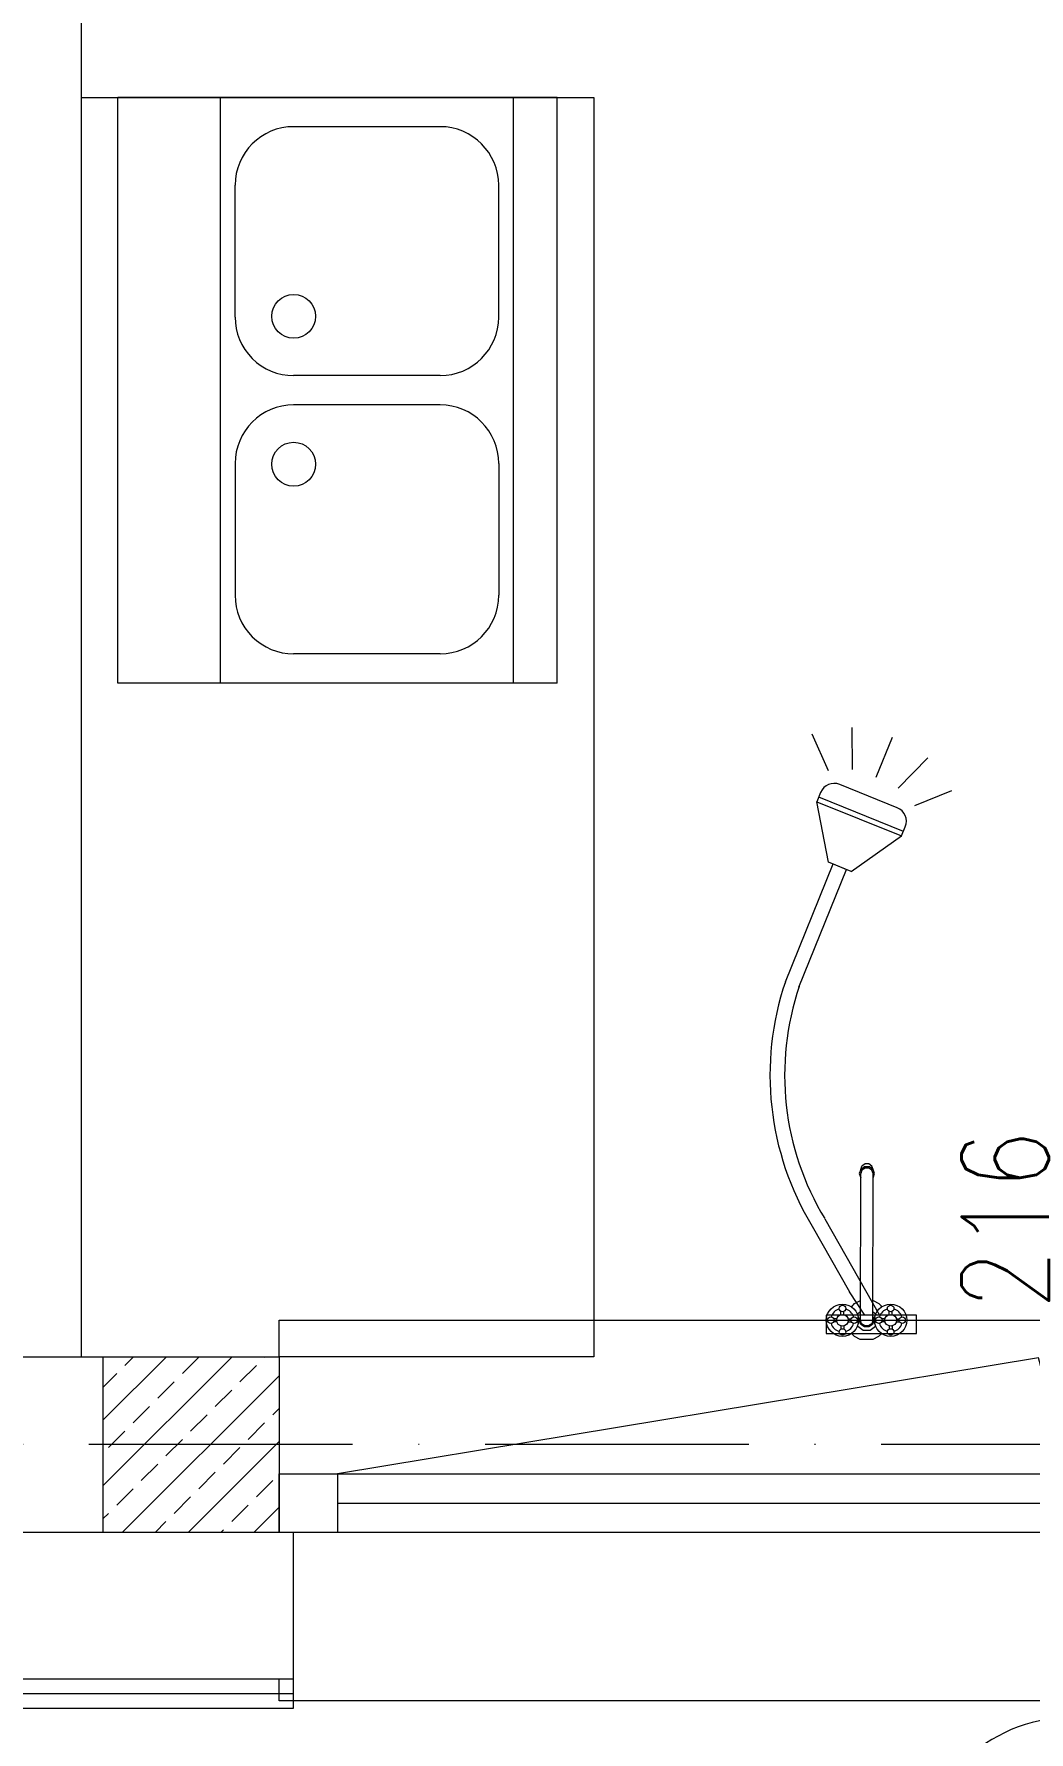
# Model space of a CAD drawing. Header units: millimetres. Extents: x -105266 to 178069, y 491 to 168574.
# Drawn here: x 9782.4 to 9918.3, y 36381.4 to 36613.3 of the extents above; entities that cross this region are included whole.
import ezdxf
from ezdxf.enums import TextEntityAlignment as Align

# ---------------------------------------------------------------- set-up
doc = ezdxf.new("R2010")
doc.units = ezdxf.units.MM
doc.linetypes.add('ACAD_ISO10W100', pattern=[18, 12, -3, 0, -3])
for name, color, linetype, lineweight in [('A01_OSIE', 9, 'ACAD_ISO10W100', 9), ('A02_KONSTRUKCJA', 3, 'Continuous', 15), ('A05_SCIANY', 1, 'Continuous', 20), ('A06_WIDOK', 6, 'Continuous', 15), ('A07_DRZWI_OKNA', 4, 'Continuous', 5), ('A08_OPIS DRZWI_OKIEN', 9, 'Continuous', 9), ('A09_MATERIAL', 251, 'Continuous', 0), ('A09_WYKONCZENIE', 2, 'Continuous', 13), ('A13_WYPOSAZENIE SANITARNE', 41, 'Continuous', 9)]:
    doc.layers.add(name, color=color, linetype=linetype, lineweight=lineweight)
doc.styles.add('ROMANS', font='romans', dxfattribs={"width": 0.7})
doc.styles.add('WYM', font='ROMANS.SHX', dxfattribs={"width": 0.75})

# ---------------------------------------------------------------- blocks, each defined once
blk = doc.blocks.new('A$C3DF7564E')
for p, q in [((10.01, 83.21), (10.79, 83.61)), ((10.79, 83.61), (12.52, 83.6)), ((12.52, 83.6), (13.3, 83.2)), ((4.85, 82.79), (4.85, 80.29)), ((17.18, 82.79), (4.85, 82.79)), ((8.17, 81.74), (8.17, 82.17)), ((8.57, 81.74), (8.57, 82.17)), ((9.59, 82.8), (10.01, 83.21)), ((10.42, 81.77), (10.44, 81.83)), ((10.44, 81.83), (11.19, 82.37)), ((10.65, 80.94), (10.84, 81.53)), ((10.8, 80.94), (10.96, 81.44)), ((10.84, 81.53), (11.34, 81.89)), ((10.96, 81.44), (11.39, 81.75)), ((11.19, 82.37), (12.11, 82.37)), ((11.34, 81.89), (11.96, 81.89)), ((11.39, 81.75), (11.91, 81.75)), ((11.91, 81.75), (12.34, 81.44)), ((11.96, 81.89), (12.46, 81.53)), ((12.11, 82.37), (12.86, 81.82)), ((12.34, 81.44), (12.5, 80.94)), ((12.46, 81.53), (12.65, 80.94)), ((12.86, 81.82), (12.89, 81.73)), ((13.3, 83.2), (13.71, 82.78)), ((14.76, 81.74), (14.76, 82.17)), ((15.16, 81.74), (15.16, 82.17)), ((17.18, 80.29), (17.18, 82.79)), ((4.85, 80.29), (17.18, 80.29)), ((7.61, 81.17), (7.18, 81.17)), ((7.6, 80.77), (7.18, 80.77)), ((8.17, 80.21), (8.17, 79.77)), ((8.57, 80.2), (8.57, 79.77)), ((9.14, 81.17), (9.57, 81.17)), ((9.14, 80.77), (9.57, 80.77)), ((10, 78.68), (9.77, 78.9)), ((17.34, 67.14), (9.88, 80.29)), ((10.43, 80.06), (10.41, 80.14)), ((10.79, 79.8), (10.43, 80.06)), ((10.8, 80.48), (10.65, 80.94)), ((10.8, 80.94), (10.76, 60.93)), ((11.92, 80.29), (13.99, 77.09)), ((12.5, 80.94), (12.46, 60.93)), ((12.86, 80.06), (12.49, 79.79)), ((12.65, 80.94), (12.5, 80.48)), ((12.9, 80.19), (12.86, 80.06)), ((13.51, 78.9), (13.29, 78.67)), ((14.19, 81.17), (13.76, 81.17)), ((14.19, 80.77), (13.76, 80.77)), ((14.76, 80.21), (14.76, 79.77)), ((15.16, 80.2), (15.16, 79.77)), ((15.72, 80.77), (16.15, 80.77)), ((15.73, 81.17), (16.15, 81.17)), ((10.78, 78.28), (10, 78.68)), ((10.79, 78.28), (10.78, 78.28)), ((12.51, 78.28), (12.49, 78.27)), ((13.29, 78.67), (12.51, 78.28)), ((19.08, 68.13), (13.99, 77.09)), ((10.76, 61.51), (10.56, 60.93)), ((10.56, 60.93), (10.76, 60.36)), ((10.76, 60.93), (10.92, 60.47)), ((10.76, 60.36), (11.28, 60)), ((10.76, 60.36), (10.92, 59.92)), ((10.92, 60.47), (11.35, 60.18)), ((11.87, 60.18), (12.3, 60.47)), ((11.93, 60), (12.46, 60.36)), ((12.46, 60.36), (12.29, 59.92)), ((12.3, 60.47), (12.46, 60.93)), ((12.66, 60.93), (12.46, 61.5)), ((12.46, 60.36), (12.66, 60.93)), ((10.92, 59.92), (11.34, 59.63)), ((11.28, 60), (11.93, 60)), ((11.34, 59.63), (11.87, 59.63)), ((11.35, 60.18), (11.87, 60.18)), ((11.87, 59.63), (12.29, 59.92)), ((20.89, 35.48), (14.38, 19.4)), ((22.75, 34.73), (16.24, 18.65)), ((13.75, 19.66), (6.89, 14.83)), ((13.75, 19.66), (16.87, 18.4)), ((16.24, 18.65), (14.39, 19.4)), ((16.87, 18.4), (18.44, 10.15)), ((6.89, 14.83), (6.38, 13.57)), ((6.63, 14.2), (18.19, 9.52)), ((18.44, 10.15), (6.89, 14.83)), ((5.09, 10.67), (0, 8.62)), ((7.48, 10.97), (15.33, 7.79)), ((17.93, 8.89), (18.44, 10.15)), ((7.33, 8.3), (3.3, 4.17)), ((10.36, 6.8), (8.14, 1.33)), ((13.58, 5.77), (13.61, 0)), ((16.84, 5.92), (19.07, 0.9))]:
    blk.add_line(p, q)
for centre, radius in [((8.37, 80.97), 2.2), ((6.78, 80.97), 0.446), ((8.37, 80.97), 0.799), ((8.37, 82.57), 0.446), ((9.97, 80.97), 0.446), ((14.96, 80.97), 2.2), ((13.36, 80.97), 0.446), ((14.96, 80.97), 0.799), ((14.96, 82.57), 0.446), ((16.55, 80.97), 0.446), ((8.37, 79.37), 0.446), ((14.96, 79.37), 0.446)]:
    blk.add_circle(centre, radius)
for centre, radius, start, end in [((8.37, 80.97), 1.6, 106.0953, 163.7658), ((8.37, 80.97), 1.6, 15.9116, 73.88), ((14.96, 80.97), 1.6, 106.0953, 163.7658), ((14.96, 80.97), 1.6, 15.9116, 73.88), ((8.37, 80.97), 1.6, 195.7907, 254.7593), ((8.37, 80.97), 1.6, 285.9211, 343.5587), ((11.9, 81.02), 3, 219.095, 224.8913), ((14.96, 80.97), 1.6, 195.7907, 254.7593), ((11.4, 81.02), 3, 314.8913, 321.2575), ((14.96, 80.97), 1.6, 285.9211, 343.5587), ((-14.97, 47.49), 39.82, 341.3057, 31.2197), ((-14.97, 47.49), 37.82, 341.3057, 31.2197), ((8.23, 12.82), 2, 157.9548, 247.9548), ((16.08, 9.64), 2, 247.9548, 337.9548)]:
    blk.add_arc(centre, radius, start, end)
blk = doc.blocks.new('drzwi opis')
for p, q in [((-29.32, 124.88), (29.32, 124.88)), ((0, 95.56), (0, -15.56))]:
    blk.add_line(p, q)
blk.add_circle((0, 124.88), 29.32)
at = {"style": 'ROMANS', "width": 0.7}
for tag, p in [('WDNR', (1.09, 127.47)), ('WDPPOZ', (0, 102.7))]:
    blk.add_attdef(tag, text='', height=17, dxfattribs=at).set_placement(p, align=Align.CENTER)
for tag, p in [('WDS', (-4.07, -6.01)), ('WDH', (22.49, -6.37))]:
    blk.add_attdef(tag, text='', height=17, rotation=90, dxfattribs=at).set_placement(p, align=Align.CENTER)
blk = doc.blocks.new('A$C63B84D0D')
at = {"color": 0, "linetype": 'ByBlock'}
for p, q in [((0, -80), (0, 0)), ((60, 0), (0, 0)), ((14, -80), (14, 0)), ((54, -80), (54, 0)), ((60, -80), (60, 0)), ((44, -4), (24, -4)), ((16, -30), (16, -12)), ((52, -30), (52, -12)), ((44, -38), (24, -38)), ((44, -42), (24, -42)), ((16, -50), (16, -68)), ((52, -50), (52, -68)), ((44, -76), (24, -76)), ((60, -80), (0, -80))]:
    blk.add_line(p, q, dxfattribs=at)
for centre in [(24, -29.9), (24, -50.1)]:
    blk.add_circle(centre, 3, dxfattribs=at)
for centre, start, end in [((24, -12), 89.9974, 179.9974), ((44, -12), 359.9974, 89.9974), ((24, -30), 179.9974, 269.9974), ((44, -30), 269.9974, 359.9974), ((24, -50), 90.0026, 180.0026), ((44, -50), 0.0026, 90.0026), ((24, -68), 180.0026, 270.0026), ((44, -68), 270.0026, 0.0026)]:
    blk.add_arc(centre, 8, start, end, dxfattribs=at)

msp = doc.modelspace()

# ---------------------------------------------------------------- hatches: boundary and pattern name
at = {"layer": 'A09_MATERIAL'}
h = msp.add_hatch(dxfattribs=at)
h.set_pattern_fill('ANSI33', color=256)
h.set_pattern_definition([(45, (13090.592, 48972.4024), (-4.490128, 4.490128), []), (45, (13095.082, 48972.4024), (-4.490128, 4.490128), [3.175, -1.5875])])
h.paths.add_polyline_path([(9791.89, 36432.67), (9815.89, 36432.67), (9815.89, 36408.67), (9791.89, 36408.67)])

# ---------------------------------------------------------------- linework, layer by layer
at = {"layer": 'A01_OSIE', "linetype": 'ACAD_ISO10W100', "ltscale": 3}
msp.add_lwpolyline([(11503.04, 36420.67), (9190.4, 36420.67)], dxfattribs=at)
at = {"layer": 'A02_KONSTRUKCJA'}
msp.add_lwpolyline([(9646.89, 36432.67), (9815.89, 36432.67), (9815.89, 36408.67), (9646.89, 36408.67)], dxfattribs=at)
msp.add_lwpolyline([(9791.89, 36432.67), (9815.89, 36432.67), (9815.89, 36408.67), (9791.89, 36408.67)], close=True, dxfattribs=at)
at = {"layer": 'A05_SCIANY'}
msp.add_line((9788.89, 36664.67), (9788.89, 36432.67), dxfattribs=at)
at = {"layer": 'A06_WIDOK'}
for points in [[(9815.89, 36432.67), (9815.89, 36437.67), (10031.89, 36437.67), (10031.89, 36432.67)], [(9923.89, 36416.67), (9919.61, 36432.5), (9823.89, 36416.67)], [(10031.89, 36388.67), (10031.89, 36385.67), (9815.89, 36385.67), (9815.89, 36388.67)]]:
    msp.add_lwpolyline(points, dxfattribs=at)
at = {"layer": 'A07_DRZWI_OKNA'}
for p, q in [((9823.89, 36416.67), (9823.89, 36408.67)), ((9823.89, 36412.67), (10023.89, 36412.67))]:
    msp.add_line(p, q, dxfattribs=at)
msp.add_lwpolyline([(10031.89, 36408.67), (9815.89, 36408.67), (9815.89, 36416.67), (10031.89, 36416.67)], dxfattribs=at)
at = {"layer": 'A09_WYKONCZENIE'}
for points in [[(9642.89, 36408.67), (9642.89, 36384.67), (9817.89, 36384.67), (9817.89, 36408.67)], [(9644.89, 36408.67), (9644.89, 36386.67), (9817.89, 36386.67), (9817.89, 36408.67)], [(9646.89, 36408.67), (9646.89, 36408.67), (9646.89, 36388.67), (9817.89, 36388.67), (9817.89, 36408.67), (9815.89, 36408.67)]]:
    msp.add_lwpolyline(points, dxfattribs=at)
at = {"layer": 'A13_WYPOSAZENIE SANITARNE'}
msp.add_lwpolyline([(9788.89, 36604.67), (9858.89, 36604.67), (9858.89, 36432.67), (9815.89, 36432.67)], dxfattribs=at)

# ---------------------------------------------------------------- block references
at = {"layer": 'A08_OPIS DRZWI_OKIEN'}
ref = msp.add_blockref('drzwi opis', (9923.89, 36450.43), dxfattribs=dict(at, xscale=-0.702000000001135, yscale=0.702000000001135, zscale=0.702000000001135, rotation=180))
ref.add_attrib('WDNR', 'O4', dxfattribs={"layer": '0', "height": 11.934, "style": 'WYM', "width": 0.8}).set_placement((9924.55, 36346.81), align=Align.CENTER)
ref.add_attrib('WDS', '216', dxfattribs={"layer": '0', "height": 11.934, "rotation": 90, "style": 'WYM', "width": 0.8}).set_placement((9921.03, 36451.37), align=Align.CENTER)
ref.add_attrib('WDH', '160', dxfattribs={"layer": '0', "height": 11.934, "rotation": 90, "style": 'WYM', "width": 0.8}).set_placement((9939.68, 36451.94), align=Align.CENTER)
at = {"layer": 'A13_WYPOSAZENIE SANITARNE'}
msp.add_blockref('A$C63B84D0D', (9793.89, 36604.67), dxfattribs=at)
at = {"layer": 'A13_WYPOSAZENIE SANITARNE', "rotation": 180}
msp.add_blockref('A$C3DF7564E', (9907.79, 36518.62), dxfattribs=at)

doc.saveas('drawing.dxf')
